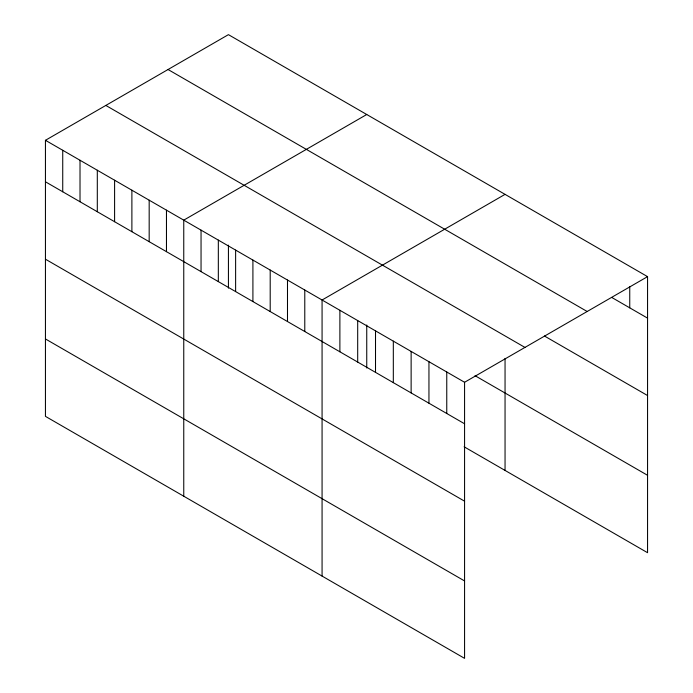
<?xml version="1.0" encoding="UTF-8"?>
<svg xmlns="http://www.w3.org/2000/svg" width="693" height="693" viewBox="0 0 693 693"><rect width="100%" height="100%" fill="white"/><g stroke="black" fill="none" stroke-linecap="round" stroke-linejoin="round"><path stroke-width="1.04" d="M45.443 140.298L464.57 382.276L464.57 658.35L45.443 416.363L45.443 140.298L228.43 34.65L647.557 276.637L647.557 552.702L464.102 446.786M366.744 114.501L183.758 220.149L183.758 496.223M505.05 194.361L322.072 300.008L322.072 576.074M464.57 382.276L647.557 276.637M611.936 297.557L647.557 318.13M168.044 69.517L587.17 311.495M544.429 336.001L647.557 395.538M105.83 105.431L524.956 347.418M475.026 375.684L647.557 475.294M45.443 181.791L464.57 423.778M45.443 259.199L464.57 501.186M45.443 338.955L464.57 580.942M629.746 286.564L629.746 307.848M505.05 358.385L505.05 470.426M446.76 371.994L446.76 413.487M428.95 361.711L428.95 403.205M411.131 351.429L411.131 392.922M393.321 341.147L393.321 382.64M375.511 330.856L375.511 372.349M366.744 324.991L366.744 368M357.692 320.573L357.692 362.067M339.882 310.291L339.882 351.784M304.781 290.02L304.781 331.523M287.491 280.041L287.491 321.535M270.201 270.062L270.201 311.555M252.91 260.074L252.91 301.576M235.62 250.095L235.62 291.588M228.43 245.14L228.43 288.141M218.33 240.116L218.33 281.609M201.048 230.137L201.048 271.63M166.467 210.17L166.467 251.663M149.177 200.19L149.177 241.684M131.887 190.203L131.887 231.696M114.596 180.223L114.596 221.717M97.306 170.244L97.306 211.737M80.016 160.256L80.016 201.758M62.734 150.277L62.734 191.77"/></g></svg>
